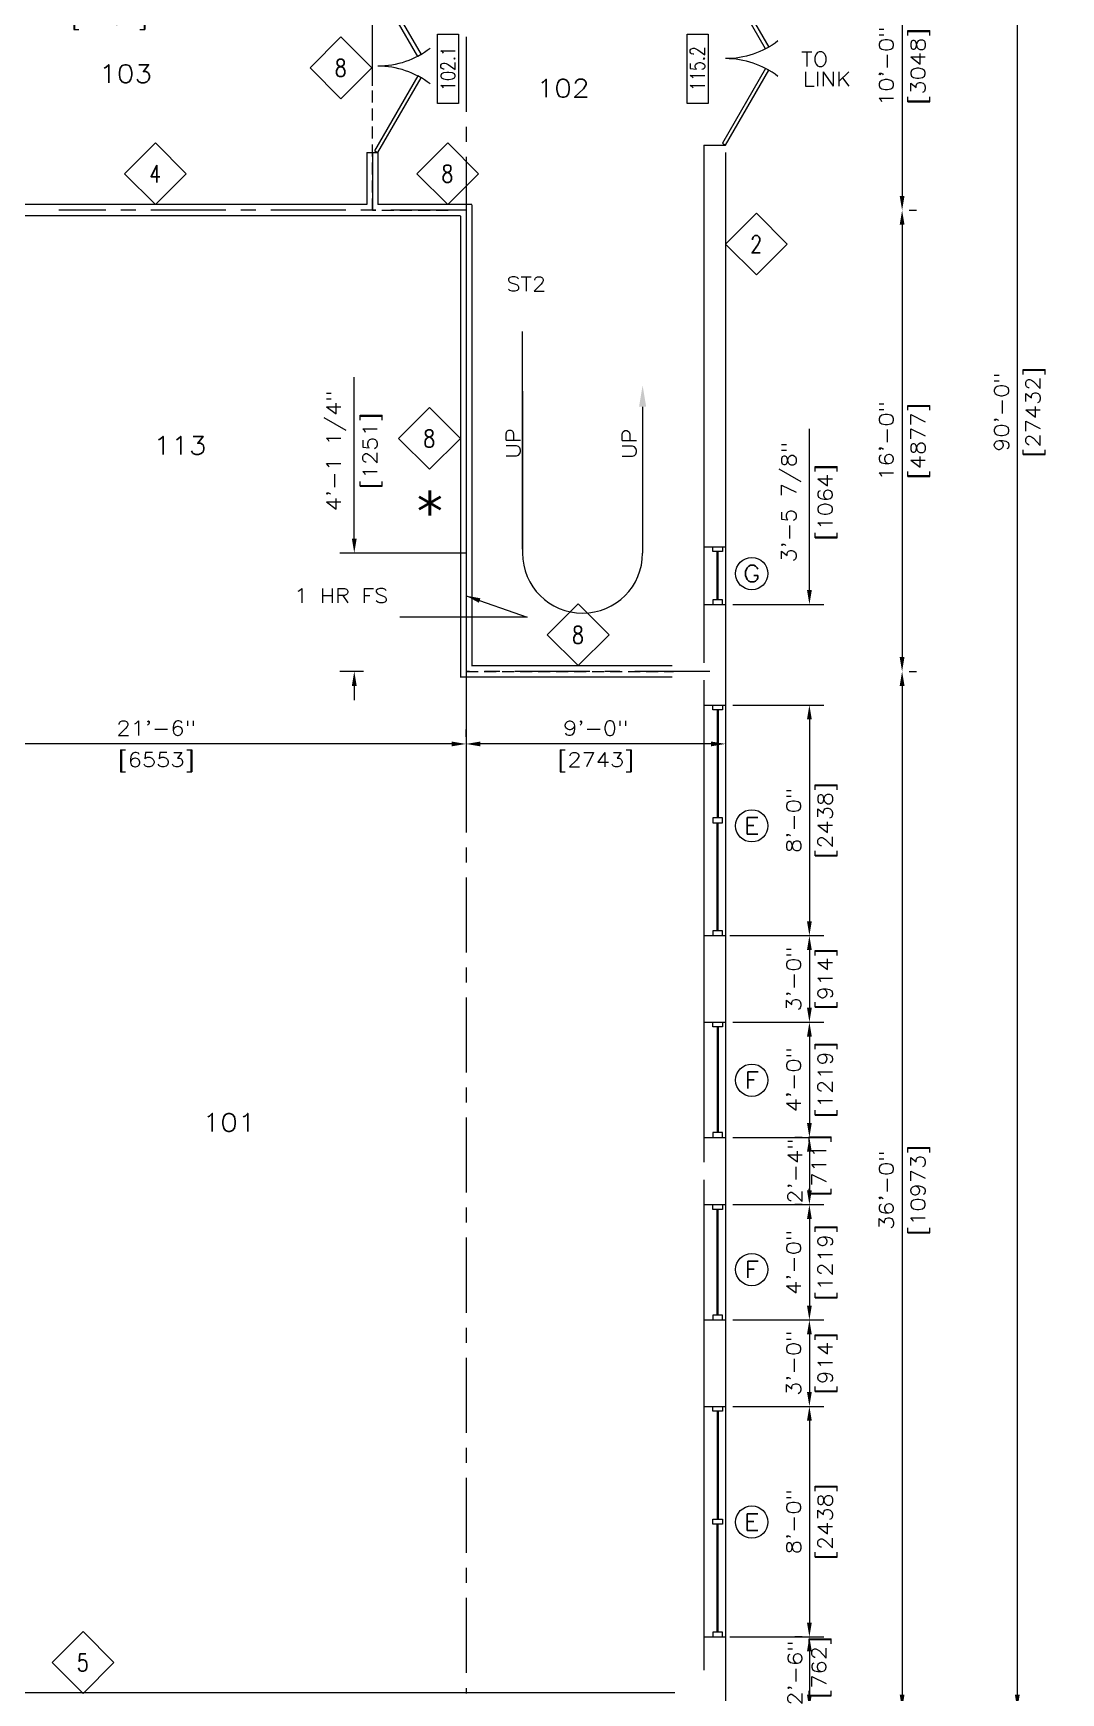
# Model space of a CAD drawing. Header units: inches. Extents: x -57 to 2699, y 7 to 1793.
# Drawn here: x 911 to 1339, y 490 to 1181 of the extents above; entities that cross this region are included whole.
import ezdxf
from ezdxf.enums import TextEntityAlignment as Align

# ---------------------------------------------------------------- set-up
doc = ezdxf.new("R2010")
doc.units = ezdxf.units.IN
doc.header["$MEASUREMENT"] = 0
doc.linetypes.add('CENTER', pattern=[2, 1.25, -0.25, 0.25, -0.25])
doc.linetypes.add('DASHED', pattern=[0.75, 0.5, -0.25])
for name, color, linetype in [('Architectural_Floor_Plan_Door', 175, 'Continuous'), ('Architectural_Floor_Plan_Wall', 152, 'Continuous'), ('Architectural_Plan_Center', 134, 'CENTER'), ('Architectural_Plan_Dim', 40, 'Continuous'), ('Architectural_Plan_ExistBldg', 6, 'Continuous'), ('Architectural_Plan_Text1', 40, 'Continuous'), ('Architectural_Plan_WinSec', 40, 'Continuous'), ('Floor_Plan_Fire_Rating', 82, 'DASHED'), ('L11', 11, 'Continuous'), ('L133', 133, 'Continuous'), ('L4', 150, 'Continuous'), ('TEXT2', 94, 'Continuous')]:
    doc.layers.add(name, color=color, linetype=linetype)
doc.styles.add('ROMANS-115', font='romans.shx', dxfattribs={"width": 1.15})
doc.styles.add('ROMANS-80', font='romans.shx', dxfattribs={"width": 0.8})
doc.styles.add('ROMANS80', font='romans.shx', dxfattribs={"width": 0.8})
doc.dimstyles.new('116-ROMANS-115-PS', dxfattribs={"dimscale": 96, "dimtxt": 0.0625, "dimasz": 0.0625, "dimexe": 0.0625, "dimexo": 0.03125, "dimgap": 0.03125, "dimtad": 1, "dimdec": 3, "dimrnd": 0.125, "dimzin": 1, "dimdsep": 46, "dimlunit": 4, "dimtxsty": 'ROMANS-115', "dimcen": 0.125, "dimclrd": 256, "dimclre": 256, "dimclrt": 256, "dimadec": 0, "dimazin": 0, "dimtfac": 1, "dimtdec": 3, "dimtofl": 0, "dimtmove": 0, "dimatfit": 0, "dimfxl": 1, "dimfrac": 2, "dimtolj": 1, "dimtzin": 0, "dimarcsym": 0})

# ---------------------------------------------------------------- blocks, each defined once
blk = doc.blocks.new('Door - Right Hung 36 in.')
blk.add_lwpolyline([(-0.75, -1.3), (0, 0), (-31.18, 18), (-31.93, 16.7)], close=True)
blk.add_arc((0, 0), 36, 142.68987, 180)
blk = doc.blocks.new('*D330')
at = {"layer": 'Architectural_Plan_Dim', "lineweight": -2, "transparency": 16777216}
for p, q in [((1202.24, 1563.01), (1326.73, 1563.01)), ((1320.73, 1557.01), (1320.73, 489.01)), ((1202.24, 483.01), (1326.73, 483.01))]:
    blk.add_line(p, q, dxfattribs=at)
at = {"layer": 'Architectural_Plan_Dim', "transparency": 16777216}
for points in [[(1319.73, 1557.01), (1321.73, 1557.01), (1320.73, 1563.01)], [(1319.73, 489.01), (1321.73, 489.01), (1320.73, 483.01)]]:
    blk.add_solid(points, dxfattribs=at)
at = {"layer": 'DEFPOINTS', "color": 0, "transparency": 16777216}
for p in [(1199.24, 1563.01), (1199.24, 483.01), (1320.73, 483.01)]:
    blk.add_point(p, dxfattribs=at)
at = {"layer": 'Architectural_Plan_Dim', "transparency": 16777216, "char_height": 6, "attachment_point": 5, "rotation": 90, "style": 'ROMANS-115'}
for s, insert in [('\\A1;90\'-0"', (1314.16, 1023.01)), ('\\A1;[27432]', (1328.3, 1023.01))]:
    blk.add_mtext(s, dxfattribs=dict(at, insert=insert))
blk = doc.blocks.new('*D349')
at = {"layer": 'Architectural_Plan_Dim', "lineweight": -2, "transparency": 16777216}
for p, q in [((1275.77, 1227.01), (1278.77, 1227.01)), ((1272.77, 1221.01), (1272.77, 1113.01)), ((1275.77, 1107.01), (1278.77, 1107.01))]:
    blk.add_line(p, q, dxfattribs=at)
at = {"layer": 'Architectural_Plan_Dim', "transparency": 16777216}
for points in [[(1271.77, 1221.01), (1273.77, 1221.01), (1272.77, 1227.01)], [(1271.77, 1113.01), (1273.77, 1113.01), (1272.77, 1107.01)]]:
    blk.add_solid(points, dxfattribs=at)
at = {"layer": 'DEFPOINTS', "color": 0, "transparency": 16777216}
for p in [(1272.77, 1227.01), (1272.77, 1107.01), (1272.77, 1107.01)]:
    blk.add_point(p, dxfattribs=at)
at = {"layer": 'Architectural_Plan_Dim', "transparency": 16777216, "char_height": 6, "attachment_point": 5, "rotation": 90, "style": 'ROMANS-115'}
for s, insert in [('\\A1;10\'-0"', (1266.2, 1167.01)), ('\\A1;[3048]', (1280.34, 1167.01))]:
    blk.add_mtext(s, dxfattribs=dict(at, insert=insert))
blk = doc.blocks.new('*D350')
at = {"layer": 'Architectural_Plan_Dim', "lineweight": -2, "transparency": 16777216}
for p, q in [((1275.77, 1107.01), (1278.77, 1107.01)), ((1272.77, 1101.01), (1272.77, 921.01)), ((1275.77, 915.01), (1278.77, 915.01))]:
    blk.add_line(p, q, dxfattribs=at)
at = {"layer": 'Architectural_Plan_Dim', "transparency": 16777216}
for points in [[(1271.77, 1101.01), (1273.77, 1101.01), (1272.77, 1107.01)], [(1271.77, 921.01), (1273.77, 921.01), (1272.77, 915.01)]]:
    blk.add_solid(points, dxfattribs=at)
at = {"layer": 'DEFPOINTS', "color": 0, "transparency": 16777216}
for p in [(1272.77, 1107.01), (1272.77, 915.01), (1272.77, 915.01)]:
    blk.add_point(p, dxfattribs=at)
at = {"layer": 'Architectural_Plan_Dim', "transparency": 16777216, "char_height": 6, "attachment_point": 5, "rotation": 90, "style": 'ROMANS-115'}
for s, insert in [('\\A1;16\'-0"', (1266.2, 1011.01)), ('\\A1;[4877]', (1280.34, 1011.01))]:
    blk.add_mtext(s, dxfattribs=dict(at, insert=insert))
blk = doc.blocks.new('*D351')
at = {"layer": 'Architectural_Plan_Dim', "lineweight": -2, "transparency": 16777216}
for p, q in [((1091.24, 912.01), (1091.24, 878.82)), ((1199.24, 892.98), (1199.24, 878.82)), ((1193.24, 884.82), (1097.24, 884.82))]:
    blk.add_line(p, q, dxfattribs=at)
at = {"layer": 'Architectural_Plan_Dim', "transparency": 16777216}
for points in [[(1097.24, 885.82), (1097.24, 883.82), (1091.24, 884.82)], [(1193.24, 885.82), (1193.24, 883.82), (1199.24, 884.82)]]:
    blk.add_solid(points, dxfattribs=at)
at = {"layer": 'DEFPOINTS', "color": 0, "transparency": 16777216}
for p in [(1091.24, 915.01), (1199.24, 895.98), (1091.24, 884.82)]:
    blk.add_point(p, dxfattribs=at)
at = {"layer": 'Architectural_Plan_Dim', "transparency": 16777216, "char_height": 6, "attachment_point": 5, "style": 'ROMANS-115'}
for s, insert in [('\\A1;9\'-0"', (1145.24, 891.39)), ('\\A1;[2743]', (1145.24, 877.25))]:
    blk.add_mtext(s, dxfattribs=dict(at, insert=insert))
blk = doc.blocks.new('*D375')
at = {"layer": 'Architectural_Plan_Dim', "lineweight": -2, "transparency": 16777216}
for p, q in [((1275.77, 915.01), (1278.77, 915.01)), ((1272.77, 909.01), (1272.77, 489.01)), ((1275.77, 483.01), (1278.77, 483.01))]:
    blk.add_line(p, q, dxfattribs=at)
at = {"layer": 'Architectural_Plan_Dim', "transparency": 16777216}
for points in [[(1271.77, 909.01), (1273.77, 909.01), (1272.77, 915.01)], [(1271.77, 489.01), (1273.77, 489.01), (1272.77, 483.01)]]:
    blk.add_solid(points, dxfattribs=at)
at = {"layer": 'DEFPOINTS', "color": 0, "transparency": 16777216}
for p in [(1272.77, 915.01), (1272.77, 483.01), (1272.77, 483.01)]:
    blk.add_point(p, dxfattribs=at)
at = {"layer": 'Architectural_Plan_Dim', "transparency": 16777216, "char_height": 6, "attachment_point": 5, "rotation": 90, "style": 'ROMANS-115'}
for s, insert in [('\\A1;36\'-0"', (1266.2, 699.01)), ('\\A1;[10973]', (1280.34, 699.01))]:
    blk.add_mtext(s, dxfattribs=dict(at, insert=insert))
blk = doc.blocks.new('*D376')
at = {"layer": 'Architectural_Plan_Dim', "lineweight": -2, "transparency": 16777216}
for p, q in [((833.24, 907.58), (833.24, 878.82)), ((1085.24, 884.82), (839.24, 884.82)), ((1091.24, 887.82), (1091.24, 890.82))]:
    blk.add_line(p, q, dxfattribs=at)
at = {"layer": 'Architectural_Plan_Dim', "transparency": 16777216}
for points in [[(839.24, 885.82), (839.24, 883.82), (833.24, 884.82)], [(1085.24, 885.82), (1085.24, 883.82), (1091.24, 884.82)]]:
    blk.add_solid(points, dxfattribs=at)
at = {"layer": 'DEFPOINTS', "color": 0, "transparency": 16777216}
for p in [(833.24, 910.58), (833.24, 884.82), (1091.24, 884.82)]:
    blk.add_point(p, dxfattribs=at)
at = {"layer": 'Architectural_Plan_Dim', "transparency": 16777216, "char_height": 6, "attachment_point": 5, "style": 'ROMANS-115'}
for s, insert in [('\\A1;21\'-6"', (962.24, 891.39)), ('\\A1;[6553]', (962.24, 877.25))]:
    blk.add_mtext(s, dxfattribs=dict(at, insert=insert))
blk = doc.blocks.new('Wall Number')
at = {"color": 5}
blk.add_lwpolyline([(-21.4, -21.4), (0, 0), (-21.4, 21.4), (-42.9, 0)], close=True, dxfattribs=at)
at = {"layer": 'TEXT2', "style": 'ROMANS80', "width": 0.8}
blk.add_attdef('WALL', text='', height=12, dxfattribs=at).set_placement((-21.6, -0.1), align=Align.MIDDLE)
blk = doc.blocks.new('DOOR2')
at = {"layer": 'L4'}
for p, q in [((0, 13.2), (43.3, 13.2)), ((0, 0), (0, 13.2)), ((43.3, 13.2), (43.3, 0)), ((43.3, 0), (0, 0))]:
    blk.add_line(p, q, dxfattribs=at)
at = {"layer": 'L4', "style": 'ROMANS80', "width": 0.8}
blk.add_attdef('DOOR', text='', height=9, dxfattribs=at).set_placement((21.9, 6.7), align=Align.MIDDLE)
blk = doc.blocks.new('*D392')
at = {"layer": 'Architectural_Plan_Dim', "lineweight": -2, "transparency": 16777216}
for p, q in [((1202.24, 609.01), (1240.18, 609.01)), ((1234.18, 603.01), (1234.18, 519.01)), ((1200.99, 513.01), (1240.18, 513.01))]:
    blk.add_line(p, q, dxfattribs=at)
at = {"layer": 'Architectural_Plan_Dim', "transparency": 16777216}
for points in [[(1233.18, 603.01), (1235.18, 603.01), (1234.18, 609.01)], [(1233.18, 519.01), (1235.18, 519.01), (1234.18, 513.01)]]:
    blk.add_solid(points, dxfattribs=at)
at = {"layer": 'DEFPOINTS', "color": 0, "transparency": 16777216}
for p in [(1199.24, 609.01), (1197.99, 513.01), (1234.18, 513.01)]:
    blk.add_point(p, dxfattribs=at)
at = {"layer": 'Architectural_Plan_Dim', "transparency": 16777216, "char_height": 6, "attachment_point": 5, "rotation": 90, "style": 'ROMANS-115'}
for s, insert in [('\\A1;[2438]', (1241.75, 561.01)), ('\\A1;8\'-0"', (1227.61, 561.01))]:
    blk.add_mtext(s, dxfattribs=dict(at, insert=insert))
blk = doc.blocks.new('*D393')
at = {"layer": 'Architectural_Plan_Dim', "lineweight": -2, "transparency": 16777216}
for p, q in [((1231.18, 513.01), (1228.18, 513.01)), ((1234.18, 507.01), (1234.18, 489.01)), ((1231.18, 483.01), (1228.18, 483.01))]:
    blk.add_line(p, q, dxfattribs=at)
at = {"layer": 'Architectural_Plan_Dim', "transparency": 16777216}
for points in [[(1233.18, 507.01), (1235.18, 507.01), (1234.18, 513.01)], [(1233.18, 489.01), (1235.18, 489.01), (1234.18, 483.01)]]:
    blk.add_solid(points, dxfattribs=at)
at = {"layer": 'DEFPOINTS', "color": 0, "transparency": 16777216}
for p in [(1234.18, 513.01), (1234.18, 483.01), (1234.18, 483.01)]:
    blk.add_point(p, dxfattribs=at)
at = {"layer": 'Architectural_Plan_Dim', "transparency": 16777216, "insert": (1234.18, 498.01), "char_height": 6, "attachment_point": 5, "rotation": 90, "style": 'ROMANS-115'}
blk.add_mtext('\\A1;2\'-6"\\P [762]', dxfattribs=at)
blk = doc.blocks.new('Window')
at = {"layer": 'L11'}
blk.add_circle((0.4356, 0.3589), 0.0609, dxfattribs=at)
at = {"layer": 'L133', "style": 'ROMANS-80', "width": 1.15}
blk.add_attdef('WINDOW', text='', height=0.0625, dxfattribs=at).set_placement((0.4356, 0.3589), align=Align.MIDDLE)
blk = doc.blocks.new('*D409')
at = {"layer": 'Architectural_Plan_Dim', "lineweight": -2, "transparency": 16777216}
for p, q in [((1202.24, 901.01), (1240.18, 901.01)), ((1234.18, 895.01), (1234.18, 811.01)), ((1200.99, 805.01), (1240.18, 805.01))]:
    blk.add_line(p, q, dxfattribs=at)
at = {"layer": 'Architectural_Plan_Dim', "transparency": 16777216}
for points in [[(1233.18, 895.01), (1235.18, 895.01), (1234.18, 901.01)], [(1233.18, 811.01), (1235.18, 811.01), (1234.18, 805.01)]]:
    blk.add_solid(points, dxfattribs=at)
at = {"layer": 'DEFPOINTS', "color": 0, "transparency": 16777216}
for p in [(1199.24, 901.01), (1197.99, 805.01), (1234.18, 805.01)]:
    blk.add_point(p, dxfattribs=at)
at = {"layer": 'Architectural_Plan_Dim', "transparency": 16777216, "char_height": 6, "attachment_point": 5, "rotation": 90, "style": 'ROMANS-115'}
for s, insert in [('\\A1;8\'-0"', (1227.61, 853.01)), ('\\A1;[2438]', (1241.75, 853.01))]:
    blk.add_mtext(s, dxfattribs=dict(at, insert=insert))
blk = doc.blocks.new('*D410')
at = {"layer": 'Architectural_Plan_Dim', "lineweight": -2, "transparency": 16777216}
for p, q in [((1202.24, 693.01), (1240.18, 693.01)), ((1234.18, 687.01), (1234.18, 651.01)), ((1202.24, 645.01), (1240.18, 645.01))]:
    blk.add_line(p, q, dxfattribs=at)
at = {"layer": 'Architectural_Plan_Dim', "transparency": 16777216}
for points in [[(1233.18, 687.01), (1235.18, 687.01), (1234.18, 693.01)], [(1233.18, 651.01), (1235.18, 651.01), (1234.18, 645.01)]]:
    blk.add_solid(points, dxfattribs=at)
at = {"layer": 'DEFPOINTS', "color": 0, "transparency": 16777216}
for p in [(1199.24, 693.01), (1199.24, 645.01), (1234.18, 645.01)]:
    blk.add_point(p, dxfattribs=at)
at = {"layer": 'Architectural_Plan_Dim', "transparency": 16777216, "char_height": 6, "attachment_point": 5, "rotation": 90, "style": 'ROMANS-115'}
for s, insert in [('\\A1;4\'-0"', (1227.61, 669.01)), ('\\A1;[1219]', (1241.75, 669.01))]:
    blk.add_mtext(s, dxfattribs=dict(at, insert=insert))
blk = doc.blocks.new('*D411')
at = {"layer": 'Architectural_Plan_Dim', "lineweight": -2, "transparency": 16777216}
for p, q in [((1202.24, 769.01), (1240.18, 769.01)), ((1234.18, 763.01), (1234.18, 727.01)), ((1202.24, 721.01), (1240.18, 721.01))]:
    blk.add_line(p, q, dxfattribs=at)
at = {"layer": 'Architectural_Plan_Dim', "transparency": 16777216}
for points in [[(1233.18, 763.01), (1235.18, 763.01), (1234.18, 769.01)], [(1233.18, 727.01), (1235.18, 727.01), (1234.18, 721.01)]]:
    blk.add_solid(points, dxfattribs=at)
at = {"layer": 'DEFPOINTS', "color": 0, "transparency": 16777216}
for p in [(1199.24, 769.01), (1199.24, 721.01), (1234.18, 721.01)]:
    blk.add_point(p, dxfattribs=at)
at = {"layer": 'Architectural_Plan_Dim', "transparency": 16777216, "char_height": 6, "attachment_point": 5, "rotation": 90, "style": 'ROMANS-115'}
for s, insert in [('\\A1;4\'-0"', (1227.61, 745.01)), ('\\A1;[1219]', (1241.75, 745.01))]:
    blk.add_mtext(s, dxfattribs=dict(at, insert=insert))
blk = doc.blocks.new('*D412')
at = {"layer": 'Architectural_Plan_Dim', "lineweight": -2, "transparency": 16777216}
for p, q in [((1237.18, 645.01), (1240.18, 645.01)), ((1234.18, 639.01), (1234.18, 615.01)), ((1237.18, 609.01), (1240.18, 609.01))]:
    blk.add_line(p, q, dxfattribs=at)
at = {"layer": 'Architectural_Plan_Dim', "transparency": 16777216}
for points in [[(1233.18, 639.01), (1235.18, 639.01), (1234.18, 645.01)], [(1233.18, 615.01), (1235.18, 615.01), (1234.18, 609.01)]]:
    blk.add_solid(points, dxfattribs=at)
at = {"layer": 'DEFPOINTS', "color": 0, "transparency": 16777216}
for p in [(1234.18, 645.01), (1234.18, 609.01), (1234.18, 609.01)]:
    blk.add_point(p, dxfattribs=at)
at = {"layer": 'Architectural_Plan_Dim', "transparency": 16777216, "char_height": 6, "attachment_point": 5, "rotation": 90, "style": 'ROMANS-115'}
for s, insert in [('\\A1;3\'-0"', (1227.61, 627.01)), ('\\A1;[914]', (1241.75, 627.01))]:
    blk.add_mtext(s, dxfattribs=dict(at, insert=insert))
blk = doc.blocks.new('*D413')
at = {"layer": 'Architectural_Plan_Dim', "lineweight": -2, "transparency": 16777216}
for p, q in [((1231.18, 721.01), (1228.18, 721.01)), ((1234.18, 715.01), (1234.18, 699.01)), ((1231.18, 693.01), (1228.18, 693.01))]:
    blk.add_line(p, q, dxfattribs=at)
at = {"layer": 'Architectural_Plan_Dim', "transparency": 16777216}
for points in [[(1233.18, 715.01), (1235.18, 715.01), (1234.18, 721.01)], [(1233.18, 699.01), (1235.18, 699.01), (1234.18, 693.01)]]:
    blk.add_solid(points, dxfattribs=at)
at = {"layer": 'DEFPOINTS', "color": 0, "transparency": 16777216}
for p in [(1234.18, 721.01), (1234.18, 693.01), (1234.18, 693.01)]:
    blk.add_point(p, dxfattribs=at)
at = {"layer": 'Architectural_Plan_Dim', "transparency": 16777216, "insert": (1234.18, 707.01), "char_height": 6, "attachment_point": 5, "rotation": 90, "style": 'ROMANS-115'}
blk.add_mtext('\\A1;2\'-4"\\P [711]', dxfattribs=at)
blk = doc.blocks.new('*D414')
at = {"layer": 'Architectural_Plan_Dim', "lineweight": -2, "transparency": 16777216}
for p, q in [((1237.18, 805.01), (1240.18, 805.01)), ((1234.18, 799.01), (1234.18, 775.01)), ((1237.18, 769.01), (1240.18, 769.01))]:
    blk.add_line(p, q, dxfattribs=at)
at = {"layer": 'Architectural_Plan_Dim', "transparency": 16777216}
for points in [[(1233.18, 799.01), (1235.18, 799.01), (1234.18, 805.01)], [(1233.18, 775.01), (1235.18, 775.01), (1234.18, 769.01)]]:
    blk.add_solid(points, dxfattribs=at)
at = {"layer": 'DEFPOINTS', "color": 0, "transparency": 16777216}
for p in [(1234.18, 805.01), (1234.18, 769.01), (1234.18, 769.01)]:
    blk.add_point(p, dxfattribs=at)
at = {"layer": 'Architectural_Plan_Dim', "transparency": 16777216, "char_height": 6, "attachment_point": 5, "rotation": 90, "style": 'ROMANS-115'}
for s, insert in [('\\A1;3\'-0"', (1227.61, 787.01)), ('\\A1;[914]', (1241.75, 787.01))]:
    blk.add_mtext(s, dxfattribs=dict(at, insert=insert))
blk = doc.blocks.new('*D415')
at = {"layer": 'Architectural_Plan_Dim', "lineweight": -2, "transparency": 16777216}
for p, q in [((1234.18, 948.88), (1234.18, 1016.08)), ((1202.24, 942.88), (1240.18, 942.88)), ((1237.18, 901.01), (1240.18, 901.01)), ((1234.18, 895.01), (1234.18, 889.01))]:
    blk.add_line(p, q, dxfattribs=at)
at = {"layer": 'Architectural_Plan_Dim', "transparency": 16777216}
for points in [[(1233.18, 948.88), (1235.18, 948.88), (1234.18, 942.88)], [(1233.18, 895.01), (1235.18, 895.01), (1234.18, 901.01)]]:
    blk.add_solid(points, dxfattribs=at)
at = {"layer": 'DEFPOINTS', "color": 0, "transparency": 16777216}
for p in [(1199.24, 942.88), (1234.18, 942.88), (1234.18, 901.01)]:
    blk.add_point(p, dxfattribs=at)
at = {"layer": 'Architectural_Plan_Dim', "transparency": 16777216, "char_height": 6, "attachment_point": 5, "rotation": 90, "style": 'ROMANS-115'}
for s, insert in [('\\A1;3\'-5 7/8"', (1226.61, 985.48)), ('\\A1;[1064]', (1241.75, 985.48))]:
    blk.add_mtext(s, dxfattribs=dict(at, insert=insert))
blk = doc.blocks.new('*D416')
at = {"layer": 'Architectural_Plan_Dim', "lineweight": -2, "transparency": 16777216}
for p, q in [((1044.71, 970.26), (1044.71, 1037.46)), ((1091.49, 964.26), (1038.71, 964.26)), ((1048.58, 915.01), (1038.71, 915.01)), ((1044.71, 909.01), (1044.71, 903.01))]:
    blk.add_line(p, q, dxfattribs=at)
at = {"layer": 'Architectural_Plan_Dim', "transparency": 16777216}
for points in [[(1043.71, 970.26), (1045.71, 970.26), (1044.71, 964.26)], [(1043.71, 909.01), (1045.71, 909.01), (1044.71, 915.01)]]:
    blk.add_solid(points, dxfattribs=at)
at = {"layer": 'DEFPOINTS', "color": 0, "transparency": 16777216}
for p in [(1044.71, 964.26), (1094.49, 964.26), (1051.58, 915.01)]:
    blk.add_point(p, dxfattribs=at)
at = {"layer": 'Architectural_Plan_Dim', "transparency": 16777216, "char_height": 6, "attachment_point": 5, "rotation": 90, "style": 'ROMANS-115'}
for s, insert in [('\\A1;4\'-1 1/4"', (1037.14, 1006.86)), ('\\A1;[1251]', (1052.29, 1006.86))]:
    blk.add_mtext(s, dxfattribs=dict(at, insert=insert))
blk = doc.blocks.new('*D447')
at = {"layer": 'Architectural_Plan_Dim', "lineweight": -2, "transparency": 16777216}
for p, q in [((833.24, 1158.78), (833.24, 1199.86)), ((1052.24, 1158.78), (1052.24, 1199.86)), ((839.24, 1193.86), (1046.24, 1193.86))]:
    blk.add_line(p, q, dxfattribs=at)
at = {"layer": 'Architectural_Plan_Dim', "transparency": 16777216}
for points in [[(839.24, 1194.86), (839.24, 1192.86), (833.24, 1193.86)], [(1046.24, 1194.86), (1046.24, 1192.86), (1052.24, 1193.86)]]:
    blk.add_solid(points, dxfattribs=at)
at = {"layer": 'DEFPOINTS', "color": 0, "transparency": 16777216}
for p in [(1052.24, 1193.86), (833.24, 1155.78), (1052.24, 1155.78)]:
    blk.add_point(p, dxfattribs=at)
at = {"layer": 'Architectural_Plan_Dim', "transparency": 16777216, "char_height": 6, "attachment_point": 5, "style": 'ROMANS-115'}
for s, insert in [('\\A1;18\'-3"', (942.74, 1200.43)), ('\\A1;[5563]', (942.74, 1186.29))]:
    blk.add_mtext(s, dxfattribs=dict(at, insert=insert))

msp = doc.modelspace()

# ---------------------------------------------------------------- hatches: boundary and pattern name
at = {"layer": 'Architectural_Plan_ExistBldg', "true_color": 0xf1eb1f}
h = msp.add_hatch(dxfattribs=at)
h.set_pattern_fill('LINE,_O', color=2, scale=50, angle=45)
h.set_pattern_definition([(45, (213.311, 1550.817), (-4.419417, 4.419417), [])])
edge = h.paths.add_edge_path()
edge.add_line((1520.33909027, 1611.00836199), (1402.04645973, 1611.00836199))
edge.add_spline(control_points=[(1402.04645973, 1611.00836199), (1380.72153662, 1567.61591676), (1316.71371423, 1437.37132395), (1484.23145511, 1172.58906786), (1339.29679025, 821.5100255), (1486.98494688, 426.39219374), (1399.61283162, 165.7599925), (1353.09891893, 27.00836199)], knot_values=[0, 0, 0, 0, 139.1107413492, 417.5478419587, 812.9975743998, 1187.4380332282, 1613.7096192227, 1613.7096192227, 1613.7096192227, 1613.7096192227], degree=3, periodic=0)
edge.add_line((1353.09891893, 27.00836199), (1520.33909027, 27.00836199))
edge.add_line((1520.33909027, 27.00836199), (1520.33909027, 1611.00836199))

# ---------------------------------------------------------------- linework, layer by layer
at = {"layer": 'Architectural_Floor_Plan_Wall'}
for p, q in [((1190.24017134, 1134.13336199), (1199.24017134, 1134.13336199)), ((1190.24017134, 1134.13336199), (1190.24017134, 918.63335999)), ((1049.99017134, 1131.00836199), (1054.49017134, 1131.00836199)), ((1049.99017134, 1131.00836199), (1049.99017134, 1109.38336199)), ((1054.49017134, 1131.00836199), (1054.49017134, 1109.38336199)), ((1199.24017134, 1131.00836199), (1199.24017134, 483.00836199)), ((1049.99017134, 1109.38336199), (856.25641413, 1109.38336199)), ((1093.61517134, 1109.38336199), (1054.49017134, 1109.38336199)), ((1093.61517134, 1109.25836199), (1093.61517134, 917.25836199)), ((1088.86517134, 1104.63336199), (858.22392855, 1104.63336199)), ((1088.86517134, 1104.50836199), (1088.86517134, 912.50836199)), ((1190.24017134, 966.88336199), (1199.24017134, 966.88336199)), ((1190.24017134, 942.88336199), (1199.24017134, 942.88336199)), ((1176.99017134, 912.63336199), (1088.86517134, 912.63336199)), ((1176.99017134, 917.38336199), (1093.61517134, 917.38336199)), ((1190.24017134, 911.38336399), (1190.24017134, 710.63335999)), ((1190.24017134, 901.00836199), (1199.24017134, 901.00836199)), ((1190.24017134, 805.00836199), (1199.24017134, 805.00836199)), ((1190.24017134, 769.00836199), (1199.24017134, 769.00836199)), ((1190.24017134, 721.00836199), (1199.24017134, 721.00836199)), ((1190.24017134, 703.38336399), (1190.24017134, 499.13335999)), ((1190.24017134, 693.00836199), (1199.24017134, 693.00836199)), ((1190.24017134, 645.00836199), (1199.24017134, 645.00836199)), ((1190.24017134, 609.00836199), (1199.24017134, 609.00836199)), ((1190.24017134, 513.00836199), (1199.24017134, 513.00836199)), ((1178.11517134, 489.75836199), (785.49017134, 489.75836199))]:
    msp.add_line(p, q, dxfattribs=at)
at = {"layer": 'Architectural_Plan_Center', "ltscale": 25}
for p, q in [((1091.24017134, 1229.25836199), (1091.24017134, 489.50836199)), ((1052.24017134, 1131.00836199), (1052.24017134, 1106.88336199)), ((1091.24017134, 1107.00836199), (921.67215185, 1107.00836199)), ((1091.24017134, 1106.88336199), (1091.24017134, 915.00836199)), ((1192.74017134, 915.00836199), (1091.24017134, 915.00836199))]:
    msp.add_line(p, q, dxfattribs=at)
at = {"layer": 'Architectural_Plan_Dim'}
for p, q in [((1114.74017134, 965.88336199), (1114.74017134, 1056.47543527)), ((1114.74017134, 1031.75836199), (1114.74017134, 964.25836199)), ((1164.74458637, 1025.18269343), (1164.74458637, 964.25836199))]:
    msp.add_line(p, q, dxfattribs=at)
msp.add_arc((1139.74237886, 964.25836199), 25.00220752, 180, 0, dxfattribs=at)
msp.add_solid([(1166.24458637, 1025.18269343), (1163.24458637, 1025.18269343), (1164.74458637, 1034.18269342)], dxfattribs=at)
at = {"layer": 'Architectural_Plan_WinSec'}
for p, q in [((1195.80267134, 944.88336199), (1195.80267134, 964.88336199)), ((1196.17767134, 944.88336199), (1196.17767134, 964.88336199)), ((1195.80267134, 899.00836199), (1195.80267134, 854.00836199)), ((1196.17767134, 899.00836199), (1196.17767134, 854.00836199)), ((1195.80267134, 807.00836199), (1195.80267134, 852.00836199)), ((1196.17767134, 807.00836199), (1196.17767134, 852.00836199)), ((1195.80267134, 767.00836199), (1195.80267134, 723.00836199)), ((1196.17767134, 767.00836199), (1196.17767134, 723.00836199)), ((1195.80267134, 647.00836199), (1195.80267134, 691.00836199)), ((1196.17767134, 647.00836199), (1196.17767134, 691.00836199)), ((1195.80267134, 607.00836199), (1195.80267134, 562.00836199)), ((1196.17767134, 607.00836199), (1196.17767134, 562.00836199)), ((1195.80267134, 515.00836199), (1195.80267134, 560.00836199)), ((1196.17767134, 515.00836199), (1196.17767134, 560.00836199))]:
    msp.add_line(p, q, dxfattribs=at)
for points in [[(1197.99017134, 966.88336199), (1197.99017134, 964.88336199), (1193.99017134, 964.88336199), (1193.99017134, 966.88336199)], [(1197.99017134, 942.88336199), (1197.99017134, 944.88336199), (1193.99017134, 944.88336199), (1193.99017134, 942.88336199)], [(1197.99017134, 942.88336199), (1197.99017134, 944.88336199), (1193.99017134, 944.88336199), (1193.99017134, 942.88336199)], [(1197.99017134, 901.00836199), (1197.99017134, 899.00836199), (1193.99017134, 899.00836199), (1193.99017134, 901.00836199)], [(1197.99017134, 901.00836199), (1197.99017134, 899.00836199), (1193.99017134, 899.00836199), (1193.99017134, 901.00836199)], [(1197.99017134, 852.00836199), (1197.99017134, 854.00836199), (1193.99017134, 854.00836199), (1193.99017134, 852.00836199)], [(1197.99017134, 852.00836199), (1197.99017134, 854.00836199), (1193.99017134, 854.00836199), (1193.99017134, 852.00836199)], [(1197.99017134, 805.00836199), (1197.99017134, 807.00836199), (1193.99017134, 807.00836199), (1193.99017134, 805.00836199)], [(1197.99017134, 805.00836199), (1197.99017134, 807.00836199), (1193.99017134, 807.00836199), (1193.99017134, 805.00836199)], [(1197.99017134, 769.00836199), (1197.99017134, 767.00836199), (1193.99017134, 767.00836199), (1193.99017134, 769.00836199)], [(1197.99017134, 769.00836199), (1197.99017134, 767.00836199), (1193.99017134, 767.00836199), (1193.99017134, 769.00836199)], [(1197.99017134, 721.00836199), (1197.99017134, 723.00836199), (1193.99017134, 723.00836199), (1193.99017134, 721.00836199)], [(1197.99017134, 693.00836199), (1197.99017134, 691.00836199), (1193.99017134, 691.00836199), (1193.99017134, 693.00836199)], [(1197.99017134, 645.00836199), (1197.99017134, 647.00836199), (1193.99017134, 647.00836199), (1193.99017134, 645.00836199)], [(1197.99017134, 645.00836199), (1197.99017134, 647.00836199), (1193.99017134, 647.00836199), (1193.99017134, 645.00836199)], [(1197.99017134, 609.00836199), (1197.99017134, 607.00836199), (1193.99017134, 607.00836199), (1193.99017134, 609.00836199)], [(1197.99017134, 609.00836199), (1197.99017134, 607.00836199), (1193.99017134, 607.00836199), (1193.99017134, 609.00836199)], [(1197.99017134, 562.00836199), (1197.99017134, 560.00836199), (1193.99017134, 560.00836199), (1193.99017134, 562.00836199)], [(1197.99017134, 562.00836199), (1197.99017134, 560.00836199), (1193.99017134, 560.00836199), (1193.99017134, 562.00836199)], [(1197.99017134, 513.00836199), (1197.99017134, 515.00836199), (1193.99017134, 515.00836199), (1193.99017134, 513.00836199)], [(1197.99017134, 513.00836199), (1197.99017134, 515.00836199), (1193.99017134, 515.00836199), (1193.99017134, 513.00836199)]]:
    msp.add_lwpolyline(points, close=True, dxfattribs=at)
at = {"layer": 'Floor_Plan_Fire_Rating', "ltscale": 10}
for p, q in [((1052.24017134, 1106.88336199), (1052.24017134, 1227.00836199)), ((1091.24017134, 1107.00836199), (1052.24017134, 1106.88336199)), ((1091.24017134, 1107.00836199), (1091.24017134, 914.86189087)), ((1091.24017134, 915.00836199), (1177.61517134, 915.00836199))]:
    msp.add_line(p, q, dxfattribs=at)

# ---------------------------------------------------------------- block references
at = {"layer": 'Architectural_Floor_Plan_Door', "xscale": -1, "rotation": 270}
for p in [(1054.49017134, 1203.00836199), (1199.24017134, 1206.13336199)]:
    msp.add_blockref('Door - Right Hung 36 in.', p, dxfattribs=at)
at = {"layer": 'Architectural_Floor_Plan_Door', "rotation": 270}
for p in [(1199.24017134, 1134.13336199), (1054.49017134, 1131.00836199)]:
    msp.add_blockref('Door - Right Hung 36 in.', p, dxfattribs=at)
at = {"layer": 'Architectural_Plan_Dim', "xscale": 0.5999999998774584, "yscale": 0.5999999998774584, "zscale": 0.5999999998774584}
for p, values in [((1052.01917296, 1166.31534894), {'WALL': '8'}), ((974.79093156, 1122.25153735), {'WALL': '4'}), ((1096.43662094, 1122.25153735), {'WALL': '8'}), ((1224.97652206, 1092.91198177), {'WALL': '2'}), ((1088.86517134, 1012.04290536), {'WALL': '8'}), ((1150.78587976, 930.25153735), {'WALL': '8'}), ((944.65700071, 502.37653735), {'WALL': '5'})]:
    msp.add_blockref('Wall Number', p, dxfattribs=at).add_auto_attribs(values)
at = {"layer": 'Architectural_Plan_Text1', "xscale": 0.667919999863492, "yscale": 0.667919999863492, "zscale": 0.667919999863492, "rotation": 90}
for p, values in [((1088.15643091, 1151.40329924), {'DOOR': '102.1'}), ((1192.06322618, 1151.39764523), {'DOOR': '115.2'})]:
    msp.add_blockref('DOOR2', p, dxfattribs=at).add_auto_attribs(values)
at = {"layer": 'Architectural_Plan_Text1', "xscale": 110.3999999774586, "yscale": 110.3999999774586, "zscale": 110.3999999774586}
for p, values in [((1162.09065759, 916.11364846), {'WINDOW': 'G'}), ((1162.09065759, 811.09467909), {'WINDOW': 'E'}), ((1162.09065759, 705.19274761), {'WINDOW': 'F'}), ((1162.09065759, 626.35373307), {'WINDOW': 'F'}), ((1162.09065759, 521.22654248), {'WINDOW': 'E'})]:
    msp.add_blockref('Window', p, dxfattribs=at).add_auto_attribs(values)

# ---------------------------------------------------------------- texts
at = {"layer": 'Architectural_Plan_Dim', "style": 'ROMANS-115', "width": 1.15}
for p in [(1113.89147488, 1003.60745034), (1162.2320031, 1003.43217188)]:
    msp.add_text('UP', height=5.999999999, rotation=90, dxfattribs=at).set_placement(p)
msp.add_text('*', height=18, dxfattribs=at).set_placement((1069.02928231, 972.27096316))
at = {"layer": 'Architectural_Plan_Dim', "insert": (1019.58664152, 949.5407495), "char_height": 5.9999999988, "attachment_point": 1, "style": 'ROMANS-115'}
msp.add_mtext('\\A1;1 HR FS', dxfattribs=at)
at = {"layer": 'Architectural_Plan_Text1', "style": 'ROMANS-115', "width": 1.15}
for s, p in [('TO', (1230.78603529, 1166.92613673)), ('LINK', (1231.38305085, 1158.65941215)), ('ST2', (1108.02225669, 1073.35473277))]:
    msp.add_text(s, height=5.999999999, dxfattribs=at).set_placement(p)
at = {"layer": 'Architectural_Plan_Text1', "color": 71, "style": 'ROMANS-115', "width": 1.15}
for s, p in [('103', (938.41400424, 1160.10922713)), ('102', (1120.54141972, 1154.05925795)), ('113', (961.03566399, 1005.36145696)), ('101', (981.48765057, 723.45435551))]:
    msp.add_text(s, height=7.499999998, dxfattribs=at).set_placement(p)

# ---------------------------------------------------------------- dimensions: what is measured, and where the dimension line sits
at = {"layer": 'Architectural_Plan_Dim'}
for base, p1, p2, picture, middle in [((1320.7294212156, 483.0083620721), (1199.2401712647, 1563.0083619942), (1199.2401712647, 483.0083620721), '*D330', (1320.7294212156, 1023.0083620332)), ((1272.7675273717, 1107.0083619908), (1272.7675273717, 1227.0083619908), (1272.7675273717, 1107.0083619908), '*D349', (1272.7675273717, 1167.0083619908)), ((1272.7675273717, 915.0083619908), (1272.7675273717, 1107.0083619908), (1272.7675273717, 915.0083619908), '*D350', (1272.7675273717, 1011.0083619908)), ((1044.7141042475, 964.2583619908), (1051.5753764259, 915.0083619908), (1094.4901713391, 964.2583619908), '*D416', (1044.7141042475, 1006.8583619908)), ((1234.1813453954, 942.8833619908), (1234.1813453954, 901.0083619908), (1199.2401713391, 942.8833619908), '*D415', (1234.1813453954, 985.4833619908)), ((1272.7675273717, 483.0083620721), (1272.7675273717, 915.0083619908), (1272.7675273717, 483.0083620721), '*D375', (1272.7675273717, 699.0083620314)), ((1234.1813453954, 805.0083619908), (1199.2401713391, 901.0083619908), (1197.9901713391, 805.0083619908), '*D409', (1234.1813453954, 853.0083619908)), ((1234.1813453954, 769.0083619908), (1234.1813453954, 805.0083619908), (1234.1813453954, 769.0083619908), '*D414', (1234.1813453954, 787.0083619908)), ((1234.1813453954, 721.0083619908), (1199.2401713391, 769.0083619908), (1199.2401713391, 721.0083619908), '*D411', (1234.1813453954, 745.0083619908)), ((1234.1813453954, 645.0083619908), (1199.2401713391, 693.0083619908), (1199.2401713391, 645.0083619908), '*D410', (1234.1813453954, 669.0083619908)), ((1234.1813453954, 609.0083619908), (1234.1813453954, 645.0083619908), (1234.1813453954, 609.0083619908), '*D412', (1234.1813453954, 627.0083619908)), ((1234.1813453954, 513.0083619908), (1199.2401713391, 609.0083619908), (1197.9901713391, 513.0083619908), '*D392', (1234.1813453954, 561.0083619908))]:
    dim = msp.add_linear_dim(base=base, p1=p1, p2=p2, angle=90, dimstyle='116-ROMANS-115-PS', override={"dimdec": 6, "dimlfac": -192, "dimrnd": 0, "dimpost": '\\X', "dimtdec": 6}, dxfattribs=at)
    dim.commit()
    dim.dimension.update_dxf_attribs({"geometry": picture, "text_midpoint": middle})
for base, p1, p2, picture, middle in [((1052.2401713391, 1193.8625846261), (833.2401713391, 1155.7786143779), (1052.2401713391, 1155.7786143779), '*D447', (942.7401713391, 1193.8625846261)), ((1091.2401713391, 884.820660309), (1199.2401713391, 895.9758224882), (1091.2401713391, 915.0083619908), '*D351', (1145.2401713391, 884.820660309)), ((833.2401713391, 884.820660309), (1091.2401713391, 884.820660309), (833.2401713391, 910.5763814755), '*D376', (962.2401713391, 884.820660309))]:
    dim = msp.add_linear_dim(base=base, p1=p1, p2=p2, dimstyle='116-ROMANS-115-PS', override={"dimdec": 6, "dimlfac": -192, "dimrnd": 0, "dimpost": '\\X', "dimtdec": 6}, dxfattribs=at)
    dim.commit()
    dim.dimension.update_dxf_attribs({"geometry": picture, "text_midpoint": middle})
for base, p1, p2, picture, middle in [((1234.1813453954, 693.0083619908), (1234.1813453954, 721.0083619908), (1234.1813453954, 693.0083619908), '*D413', (1234.1813453954, 707.0083619908)), ((1234.1813453954, 483.0083620721), (1234.1813453954, 513.0083619908), (1234.1813453954, 483.0083620721), '*D393', (1234.1813453954, 498.0083620314))]:
    dim = msp.add_linear_dim(base=base, p1=p1, p2=p2, angle=90, dimstyle='116-ROMANS-115-PS', override={"dimdec": 6, "dimlfac": -192, "dimrnd": 0, "dimpost": '\\X', "dimtdec": 6}, dxfattribs=at)
    dim.commit()
    dim.dimension.update_dxf_attribs({"geometry": picture, "text_midpoint": middle, "dimtype": 160})

# ---------------------------------------------------------------- leaders
at = {"layer": 'Architectural_Plan_Dim', "annotation_type": 0, "has_hookline": 1, "hookline_direction": 1, "text_width": 44.02857142}
msp.add_leader([(1091.24017134, 946.5407495), (1116.64378435, 937.5407495), (1110.64378435, 937.5407495)], dimstyle='116-ROMANS-115-PS', override={"dimdec": 6, "dimlfac": -192, "dimrnd": 0, "dimpost": '\\X', "dimtdec": 6}, dxfattribs=at)

doc.saveas('drawing.dxf')
